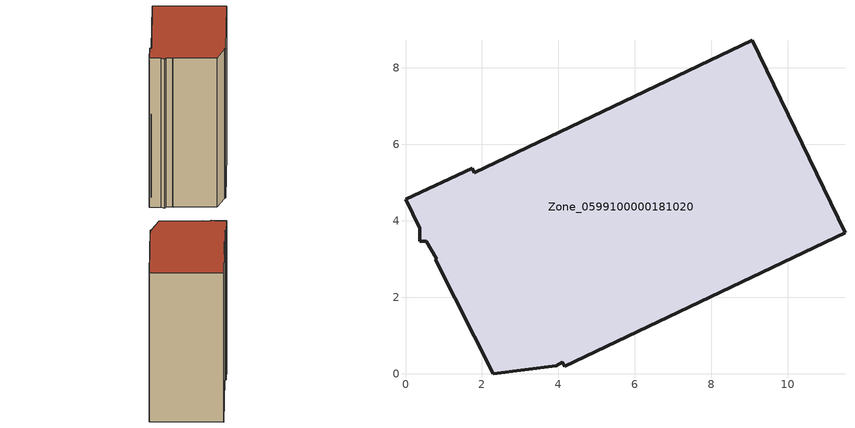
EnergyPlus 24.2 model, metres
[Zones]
Zone_0599100000181020
 floor ground (C_G): 0.79,2.97 0.8,3.02 0.54,3.46 0.37,3.46 0.37,3.81 0,4.57 1.74,5.38 1.8,5.26 9.07,8.72 11.5,3.69 4.16,0.19 4.09,0.3 3.94,0.21 2.29,0 z2.25
 wall outside (C_F): 1.8,5.26 1.74,5.38 0,4.57 0.37,3.81 0.37,3.46 0.54,3.46 0.8,3.02 0.79,2.97 2.29,0 3.94,0.21 4.09,0.3 4.16,0.19 11.5,3.69 9.07,8.72 1.8,5.26 z2.25:14.4
 roof outside (C_R): 0.54,3.46 0.8,3.02 0.79,2.97 2.29,0 3.94,0.21 4.09,0.3 4.16,0.19 11.5,3.69 9.07,8.72 1.8,5.26 1.74,5.38 0,4.57 0.37,3.81 0.37,3.46 z14.4
[BUILDING]
Pand.0599100000181020: North Axis=0; Terrain=City; Loads Convergence Tolerance Value=0.04; Temperature Convergence Tolerance Value=0.4; Solar Distribution=FullExterior; Maximum Number of Warmup Days=25; Minimum Number of Warmup Days=1
[Site:Location]
Rotterdam.The.Hague.AP_ZH_NLD Design_Conditions: Latitude=51.96; Longitude=4.45; Time Zone=1; Elevation=-4.5
[SITE:GROUNDTEMPERATURE:BUILDINGSURFACE]
18, 18, 18, 18, 18, 18, 18, 18, 18, 18, 18, 18
[MATERIAL] Thermal Absorptance=0.9; Solar Absorptance=0.7; Visible Absorptance=0.7
Name | Roughness | Thickness | Conductivity | Density | Specific Heat
G.TI.1946 | MediumSmooth | 0.15 | 1 | 540 | 1210
F.TI.1946 | Rough | 0.3 | 0.857143 | 1920 | 840
R.TI.1946 | MediumRough | 0.2 | 0.1 | 1500 | 1000
[CONSTRUCTION]
C_G: G.TI.1946
C_F: F.TI.1946
C_R: R.TI.1946
[ZONE]
Zone_0599100000181020: Type=1; Multiplier=1; Ceiling Height=Autocalculate; Volume=Autocalculate; Floor Area=autocalculate; Part of Total Floor Area=Yes
[ZONEINFILTRATION:DESIGNFLOWRATE]
Infil_Zone_0599100000181020: Zone or ZoneList or Space or SpaceList=Zone_0599100000181020; Schedule=AlwaysOn; Design Flow Rate Calculation Method=Flow/Area; Flow Rate per Floor Area=0.003; Constant Term Coefficient=1; Temperature Term Coefficient=0; Velocity Term Coefficient=0; Velocity Squared Term Coefficient=0
[HVACTEMPLATE:ZONE:IDEALLOADSAIRSYSTEM]
Zone_0599100000181020: Maximum Heating Supply Air Temperature=50; Minimum Cooling Supply Air Temperature=13; Maximum Heating Supply Air Humidity Ratio=0.0156; Minimum Cooling Supply Air Humidity Ratio=0.0077; Heating Limit=NoLimit; Cooling Limit=NoLimit; Dehumidification Control Type=ConstantSensibleHeatRatio; Cooling Sensible Heat Ratio=0.7; Dehumidification Setpoint=60; Humidification Control Type=None; Humidification Setpoint=30; Outdoor Air Method=None; Outdoor Air Flow Rate per Person=0.00944; Outdoor Air Flow Rate per Zone Floor Area=0; Outdoor Air Flow Rate per Zone=0; Demand Controlled Ventilation Type=None; Outdoor Air Economizer Type=NoEconomizer; Heat Recovery Type=None; Sensible Heat Recovery Effectiveness=0.7; Latent Heat Recovery Effectiveness=0.65
[ZONECONTROL:THERMOSTAT]
ThermostatControl_Zone_0599100000181020: Zone or ZoneList=Zone_0599100000181020; Control Type Schedule=DualSetpointControlType; Control 1=Thermostat_Zone_0599100000181020; Temperature Difference Between Cutout And Setpoint=0
[THERMOSTATSETPOINT:DUALSETPOINT]
Thermostat_Zone_0599100000181020: Heating Setpoint Temperature Schedule=HeatingSetpoint_Zone_0599100000181020; Cooling Setpoint Temperature Schedule=CoolingSetpoint_Zone_0599100000181020
[SCHEDULE:COMPACT]
HeatingSetpoint_Zone_0599100000181020: Through: 12/31, For: AllDays, Until: 24:00, 21
CoolingSetpoint_Zone_0599100000181020: Through: 12/31, For: AllDays, Until: 24:00, 24
DualSetpointControlType: Through: 12/31, For: AllDays, Until: 24:00, 4
AlwaysOn: Through: 12/31, For: AllDays, Until: 24:00, 1
